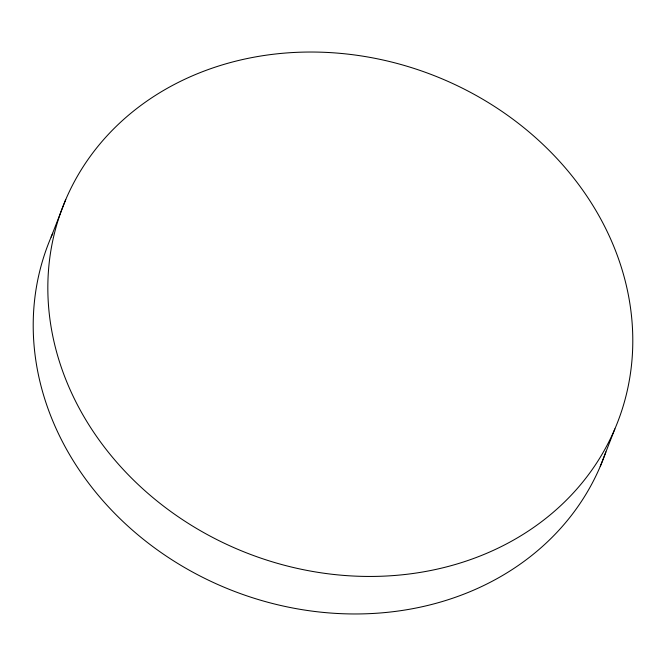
<?xml version="1.0" encoding="UTF-8"?>
<svg xmlns="http://www.w3.org/2000/svg" width="666" height="666" viewBox="0 0 666 666"><rect width="100%" height="100%" fill="white"/><g stroke="black" fill="none" stroke-linecap="round" stroke-linejoin="round"><path stroke-width="1" d="M51.124 237.079L65.751 199.559M600.249 466.441L614.876 428.921A297.577 256.402 21.3 0 0 290.326 52.689A297.577 256.402 21.3 0 0 115.742 461.105A297.577 256.402 21.3 0 0 614.876 428.921M605.86 451.906A297.577 256.402 21.3 0 1 231.044 590.059A297.577 256.402 21.3 0 1 52.789 233.283"/></g></svg>
